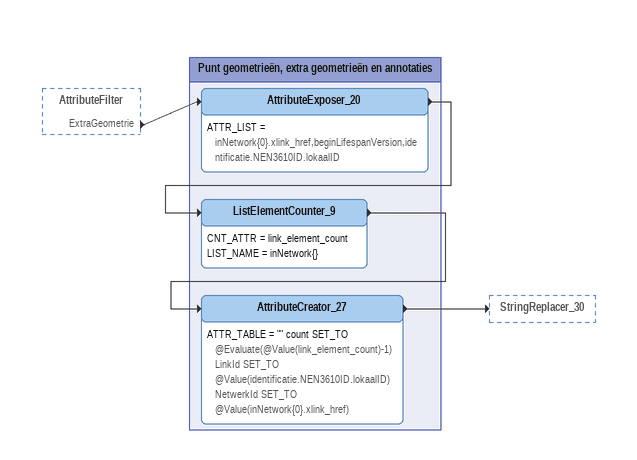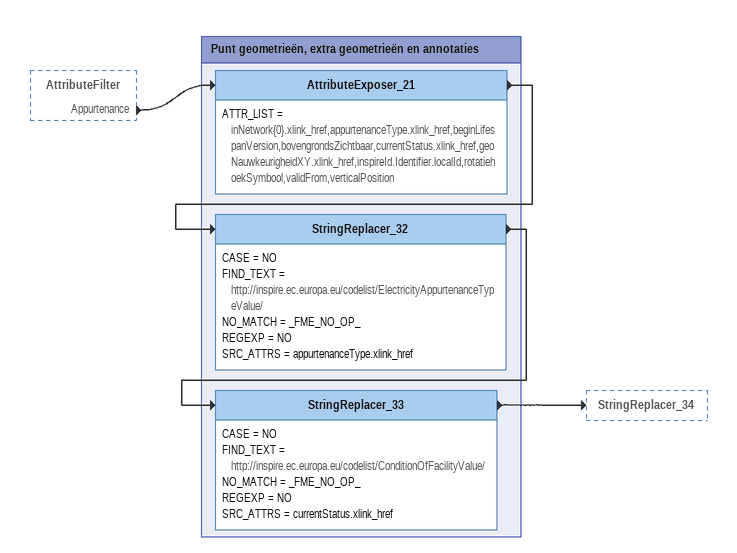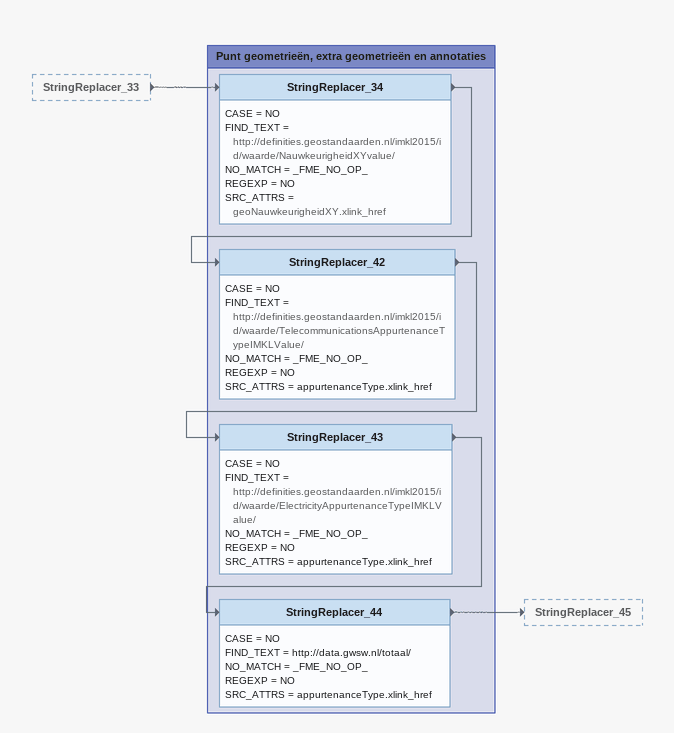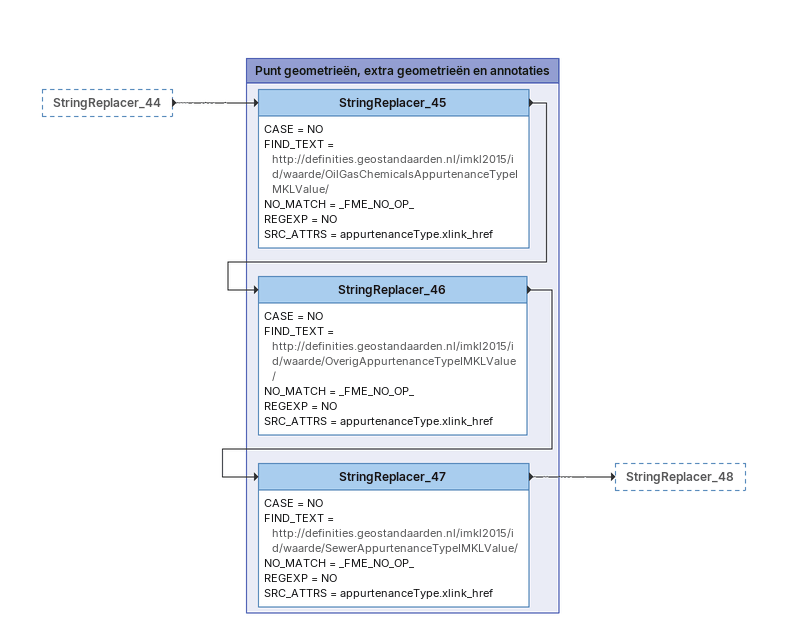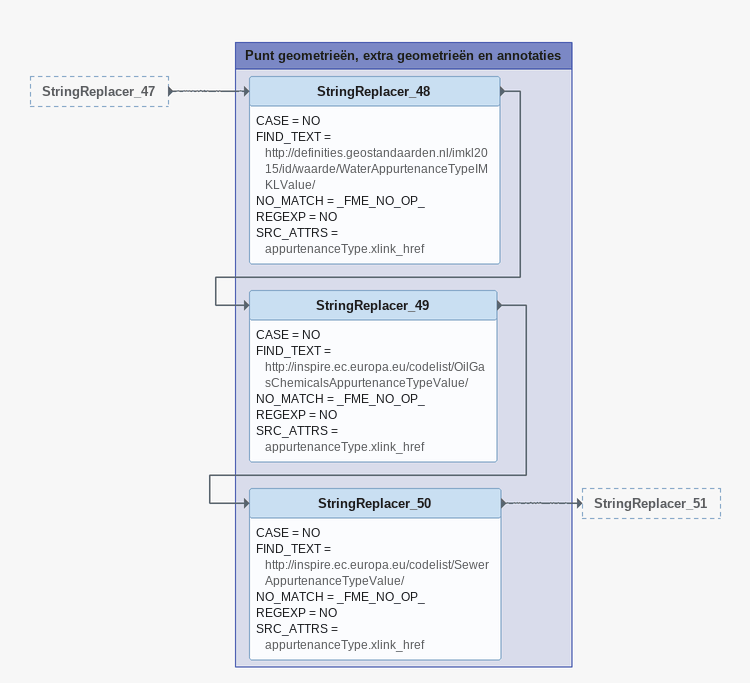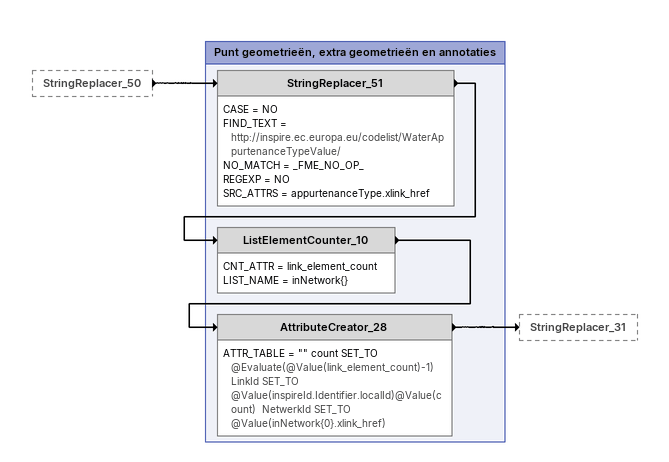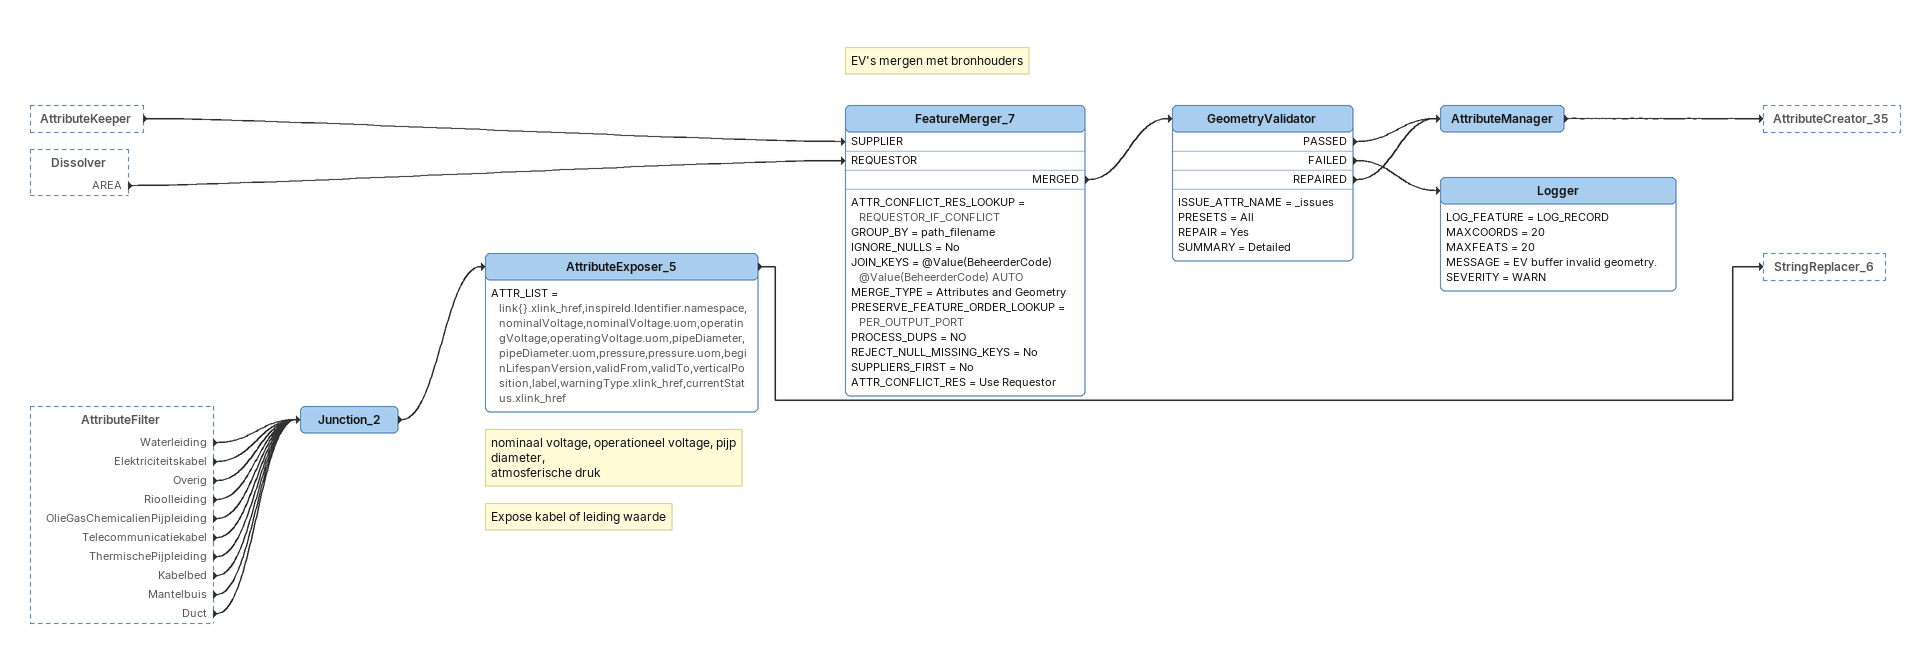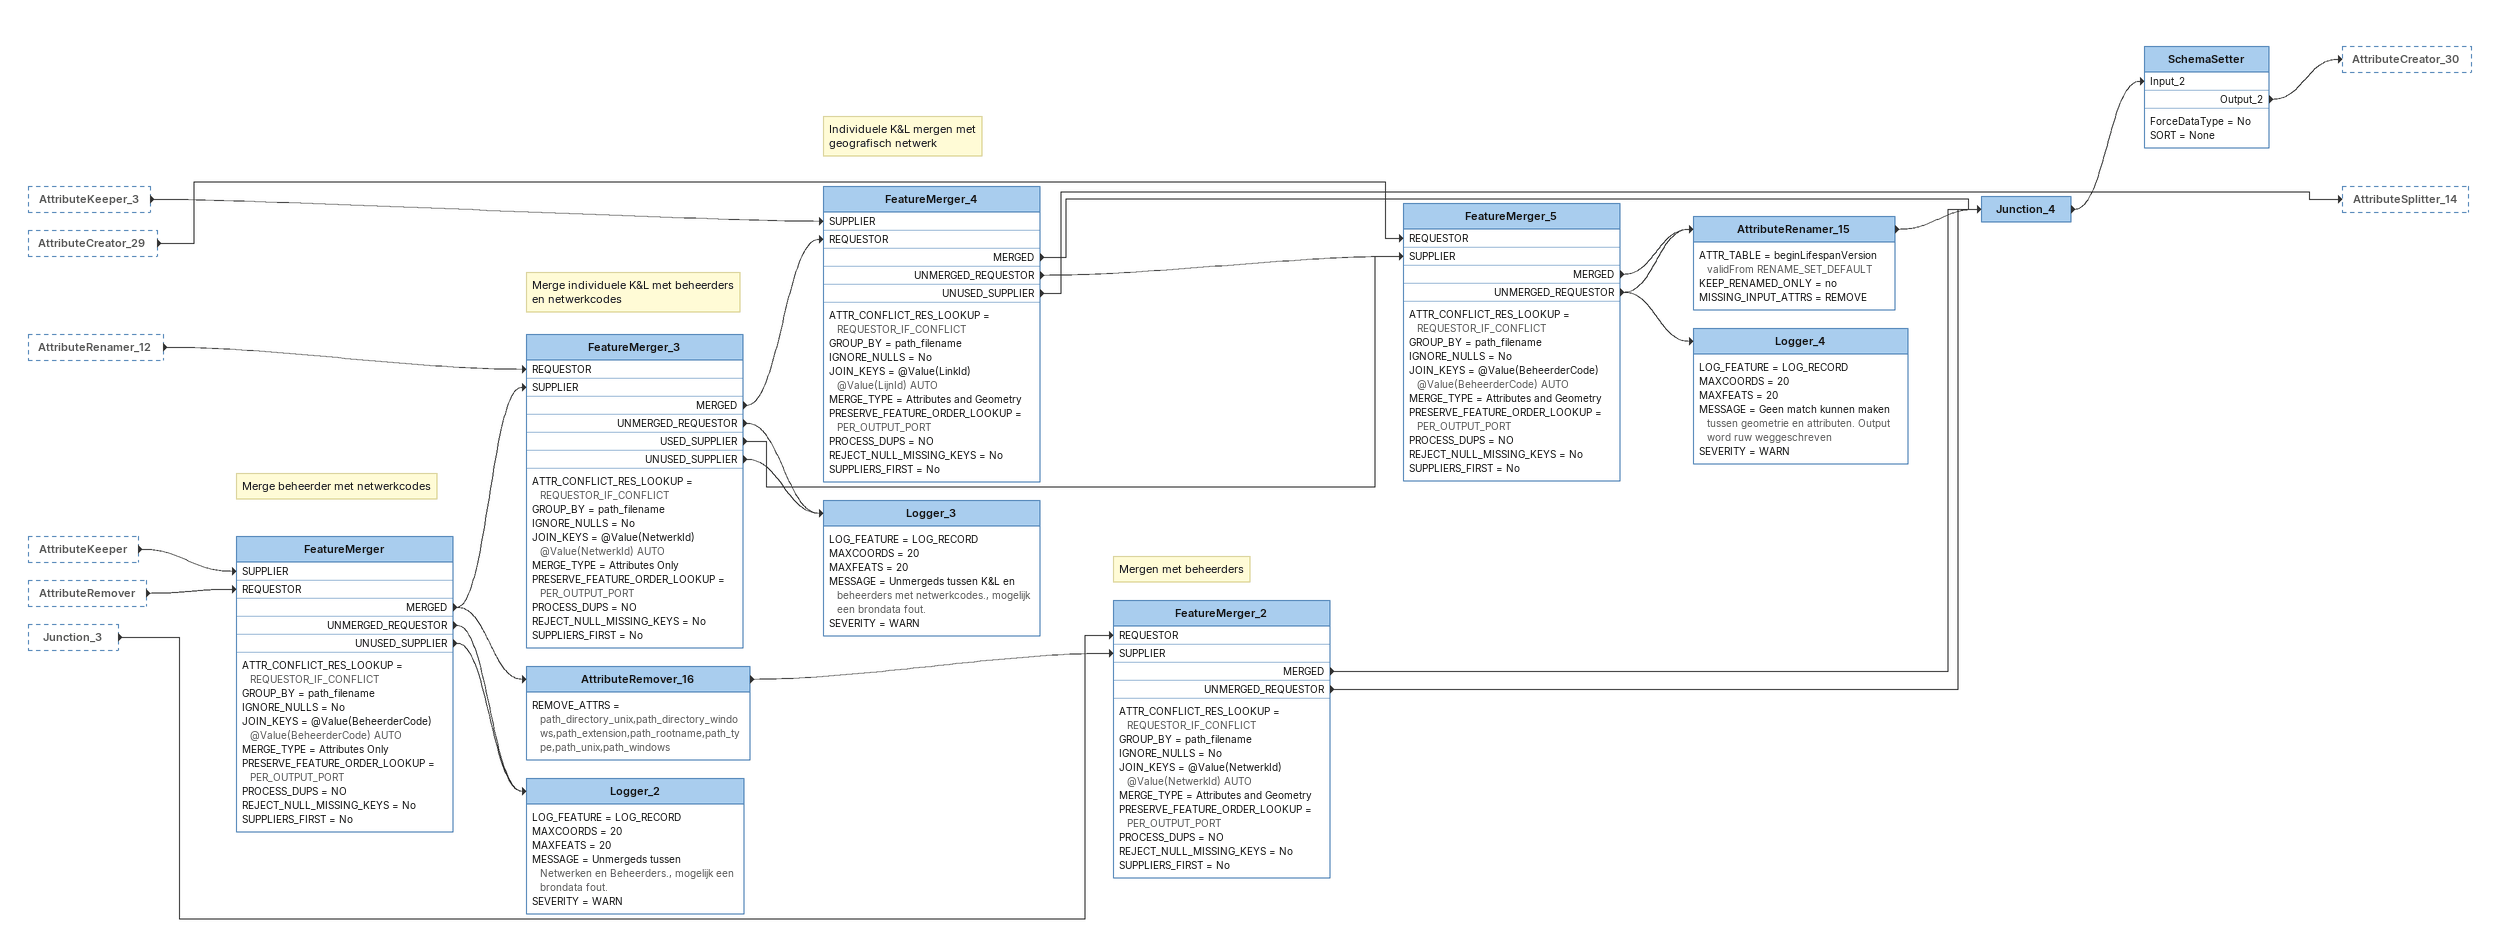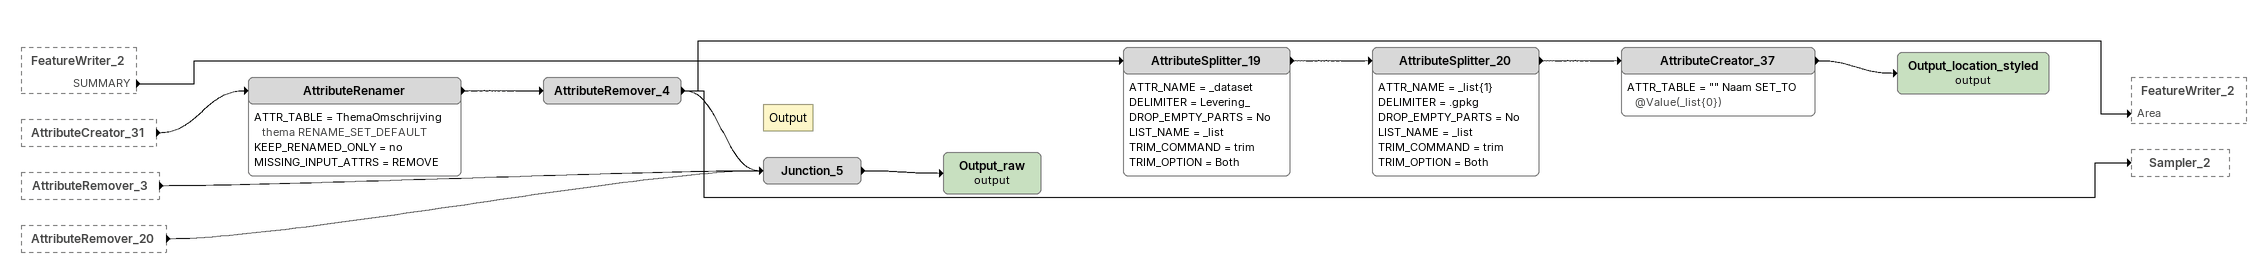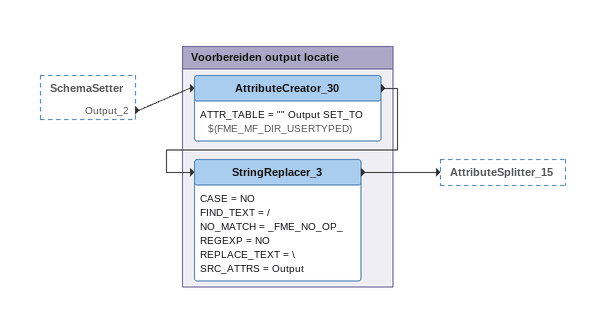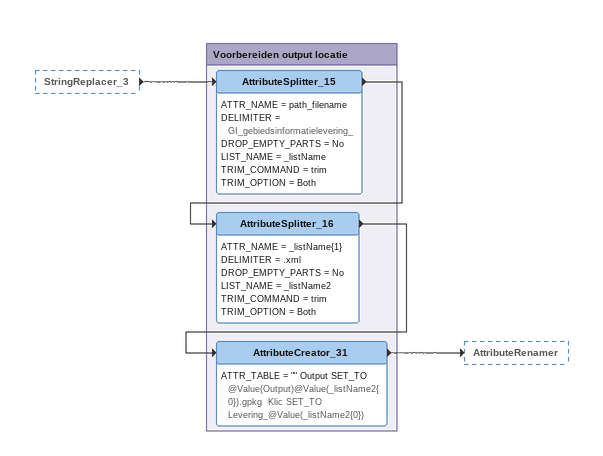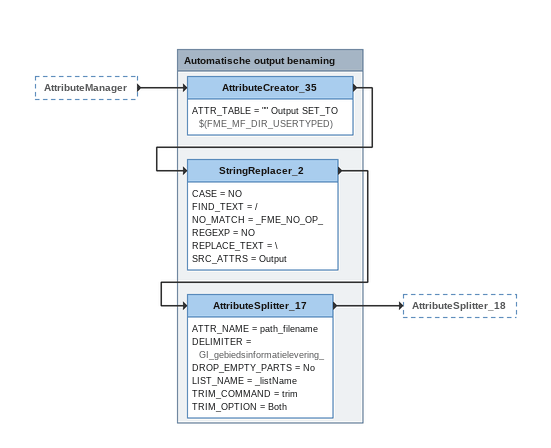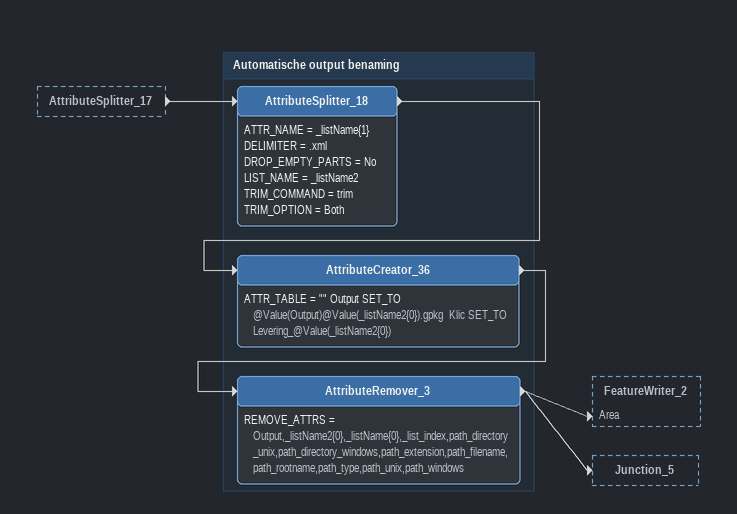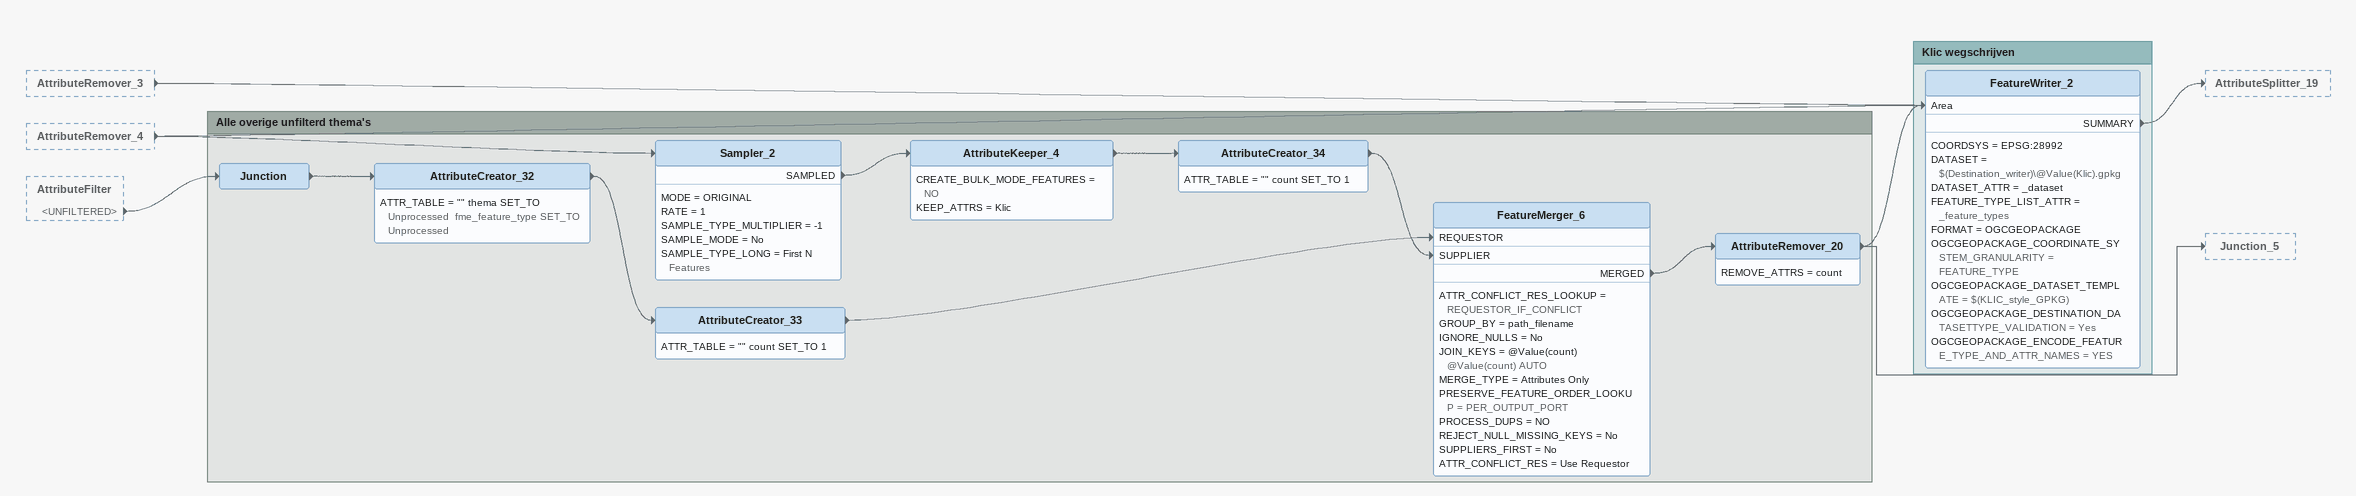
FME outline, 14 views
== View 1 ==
AttributeFilter [outside]
    ExtraGeometrie -> AttributeExposer_20

Bookmark: Punt geometrieën, extra geometrieën en annotaties
AttributeExposer_20
    ATTR_LIST = inNetwork{0}.xlink_href,beginLifespanVersion,identificatie.NEN3610ID.lokaalID
    -> ListElementCounter_9
ListElementCounter_9
    CNT_ATTR = link_element_count
    LIST_NAME = inNetwork{}
    -> AttributeCreator_27
AttributeCreator_27
    ATTR_TABLE = "" count SET_TO @Evaluate(@Value(link_element_count)-1)  LinkId SET_TO @Value(identificatie.NEN3610ID.lokaalID)  NetwerkId SET_TO @Value(inNetwork{0}.xlink_href)
    -> StringReplacer_30

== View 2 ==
AttributeFilter [outside]
    Appurtenance -> AttributeExposer_21

Bookmark: Punt geometrieën, extra geometrieën en annotaties
AttributeExposer_21
    ATTR_LIST = inNetwork{0}.xlink_href,appurtenanceType.xlink_href,beginLifespanVersion,bovengrondsZichtbaar,currentStatus.xlink_href,geoNauwkeurigheidXY.xlink_href,inspireId.Identifier.localId,rotatiehoekSymbool,validFrom,verticalPosition
    -> StringReplacer_32
StringReplacer_32
    CASE = NO
    FIND_TEXT = http://inspire.ec.europa.eu/codelist/ElectricityAppurtenanceTypeValue/
    NO_MATCH = _FME_NO_OP_
    REGEXP = NO
    SRC_ATTRS = appurtenanceType.xlink_href
    -> StringReplacer_33
StringReplacer_33
    CASE = NO
    FIND_TEXT = http://inspire.ec.europa.eu/codelist/ConditionOfFacilityValue/
    NO_MATCH = _FME_NO_OP_
    REGEXP = NO
    SRC_ATTRS = currentStatus.xlink_href
    -> StringReplacer_34

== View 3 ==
StringReplacer_33 [outside]
    -> StringReplacer_34

Bookmark: Punt geometrieën, extra geometrieën en annotaties
StringReplacer_34
    CASE = NO
    FIND_TEXT = http://definities.geostandaarden.nl/imkl2015/id/waarde/NauwkeurigheidXYvalue/
    NO_MATCH = _FME_NO_OP_
    REGEXP = NO
    SRC_ATTRS = geoNauwkeurigheidXY.xlink_href
    -> StringReplacer_42
StringReplacer_42
    CASE = NO
    FIND_TEXT = http://definities.geostandaarden.nl/imkl2015/id/waarde/TelecommunicationsAppurtenanceTypeIMKLValue/
    NO_MATCH = _FME_NO_OP_
    REGEXP = NO
    SRC_ATTRS = appurtenanceType.xlink_href
    -> StringReplacer_43
StringReplacer_43
    CASE = NO
    FIND_TEXT = http://definities.geostandaarden.nl/imkl2015/id/waarde/ElectricityAppurtenanceTypeIMKLValue/
    NO_MATCH = _FME_NO_OP_
    REGEXP = NO
    SRC_ATTRS = appurtenanceType.xlink_href
    -> StringReplacer_44
StringReplacer_44
    CASE = NO
    FIND_TEXT = http://data.gwsw.nl/totaal/
    NO_MATCH = _FME_NO_OP_
    REGEXP = NO
    SRC_ATTRS = appurtenanceType.xlink_href
    -> StringReplacer_45

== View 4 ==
StringReplacer_44 [outside]
    -> StringReplacer_45

Bookmark: Punt geometrieën, extra geometrieën en annotaties
StringReplacer_45
    CASE = NO
    FIND_TEXT = http://definities.geostandaarden.nl/imkl2015/id/waarde/OilGasChemicalsAppurtenanceTypeIMKLValue/
    NO_MATCH = _FME_NO_OP_
    REGEXP = NO
    SRC_ATTRS = appurtenanceType.xlink_href
    -> StringReplacer_46
StringReplacer_46
    CASE = NO
    FIND_TEXT = http://definities.geostandaarden.nl/imkl2015/id/waarde/OverigAppurtenanceTypeIMKLValue/
    NO_MATCH = _FME_NO_OP_
    REGEXP = NO
    SRC_ATTRS = appurtenanceType.xlink_href
    -> StringReplacer_47
StringReplacer_47
    CASE = NO
    FIND_TEXT = http://definities.geostandaarden.nl/imkl2015/id/waarde/SewerAppurtenanceTypeIMKLValue/
    NO_MATCH = _FME_NO_OP_
    REGEXP = NO
    SRC_ATTRS = appurtenanceType.xlink_href
    -> StringReplacer_48

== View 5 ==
StringReplacer_47 [outside]
    -> StringReplacer_48

Bookmark: Punt geometrieën, extra geometrieën en annotaties
StringReplacer_48
    CASE = NO
    FIND_TEXT = http://definities.geostandaarden.nl/imkl2015/id/waarde/WaterAppurtenanceTypeIMKLValue/
    NO_MATCH = _FME_NO_OP_
    REGEXP = NO
    SRC_ATTRS = appurtenanceType.xlink_href
    -> StringReplacer_49
StringReplacer_49
    CASE = NO
    FIND_TEXT = http://inspire.ec.europa.eu/codelist/OilGasChemicalsAppurtenanceTypeValue/
    NO_MATCH = _FME_NO_OP_
    REGEXP = NO
    SRC_ATTRS = appurtenanceType.xlink_href
    -> StringReplacer_50
StringReplacer_50
    CASE = NO
    FIND_TEXT = http://inspire.ec.europa.eu/codelist/SewerAppurtenanceTypeValue/
    NO_MATCH = _FME_NO_OP_
    REGEXP = NO
    SRC_ATTRS = appurtenanceType.xlink_href
    -> StringReplacer_51

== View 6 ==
StringReplacer_50 [outside]
    -> StringReplacer_51

Bookmark: Punt geometrieën, extra geometrieën en annotaties
StringReplacer_51
    CASE = NO
    FIND_TEXT = http://inspire.ec.europa.eu/codelist/WaterAppurtenanceTypeValue/
    NO_MATCH = _FME_NO_OP_
    REGEXP = NO
    SRC_ATTRS = appurtenanceType.xlink_href
    -> ListElementCounter_10
ListElementCounter_10
    CNT_ATTR = link_element_count
    LIST_NAME = inNetwork{}
    -> AttributeCreator_28
AttributeCreator_28
    ATTR_TABLE = "" count SET_TO @Evaluate(@Value(link_element_count)-1)  LinkId SET_TO @Value(inspireId.Identifier.localId)@Value(count)  NetwerkId SET_TO @Value(inNetwork{0}.xlink_href)
    -> StringReplacer_31

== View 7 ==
AttributeKeeper [outside]
    -> FeatureMerger_7 [SUPPLIER]
Dissolver [outside]
    AREA -> FeatureMerger_7 [REQUESTOR]
AttributeFilter [outside]
    Waterleiding -> Junction_2
    Elektriciteitskabel -> Junction_2
    Overig -> Junction_2
    Rioolleiding -> Junction_2
    OlieGasChemicalienPijpleiding -> Junction_2
    Telecommunicatiekabel -> Junction_2
    ThermischePijpleiding -> Junction_2
    Kabelbed -> Junction_2
    Mantelbuis -> Junction_2
    Duct -> Junction_2
Note: Expose kabel of leiding waarde
Junction_2
    -> AttributeExposer_5
Note: nominaal voltage, operationeel voltage, pijp diameter, / atmosferische druk
AttributeExposer_5
    ATTR_LIST = link{}.xlink_href,inspireId.Identifier.namespace,nominalVoltage,nominalVoltage.uom,operatingVoltage,operatingVoltage.uom,pipeDiameter,pipeDiameter.uom,pressure,pressure.uom,beginLifespanVersion,validFrom,validTo,verticalPosition,label,warningType.xlink_href,currentStatus.xlink_href
    -> StringReplacer_6
Note: EV's mergen met bronhouders
FeatureMerger_7
    ATTR_CONFLICT_RES_LOOKUP = REQUESTOR_IF_CONFLICT
    GROUP_BY = path_filename
    IGNORE_NULLS = No
    JOIN_KEYS = @Value(BeheerderCode) @Value(BeheerderCode) AUTO
    MERGE_TYPE = Attributes and Geometry
    PRESERVE_FEATURE_ORDER_LOOKUP = PER_OUTPUT_PORT
    PROCESS_DUPS = NO
    REJECT_NULL_MISSING_KEYS = No
    SUPPLIERS_FIRST = No
    ATTR_CONFLICT_RES = Use Requestor
    MERGED -> GeometryValidator
GeometryValidator
    ISSUE_ATTR_NAME = _issues
    PRESETS = All
    REPAIR = Yes
    SUMMARY = Detailed
    PASSED -> AttributeManager
    FAILED -> Logger
    REPAIRED -> AttributeManager
AttributeManager
    -> AttributeCreator_35
Logger
    LOG_FEATURE = LOG_RECORD
    MAXCOORDS = 20
    MAXFEATS = 20
    MESSAGE = EV buffer invalid geometry.
    SEVERITY = WARN

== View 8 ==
AttributeKeeper_3 [outside]
    -> FeatureMerger_4 [SUPPLIER]
AttributeCreator_29 [outside]
    -> FeatureMerger_5 [REQUESTOR]
AttributeRenamer_12 [outside]
    -> FeatureMerger_3 [REQUESTOR]
AttributeKeeper [outside]
    -> FeatureMerger [SUPPLIER]
AttributeRemover [outside]
    -> FeatureMerger [REQUESTOR]
Junction_3 [outside]
    -> FeatureMerger_2 [REQUESTOR]
Note: Merge beheerder met netwerkcodes
FeatureMerger
    ATTR_CONFLICT_RES_LOOKUP = REQUESTOR_IF_CONFLICT
    GROUP_BY = path_filename
    IGNORE_NULLS = No
    JOIN_KEYS = @Value(BeheerderCode) @Value(BeheerderCode) AUTO
    MERGE_TYPE = Attributes Only
    PRESERVE_FEATURE_ORDER_LOOKUP = PER_OUTPUT_PORT
    PROCESS_DUPS = NO
    REJECT_NULL_MISSING_KEYS = No
    SUPPLIERS_FIRST = No
    MERGED -> AttributeRemover_16
    MERGED -> FeatureMerger_3 [SUPPLIER]
    UNMERGED_REQUESTOR -> Logger_2
    UNUSED_SUPPLIER -> Logger_2
Note: Merge individuele K&L met beheerders en netwerkcodes
FeatureMerger_3
    ATTR_CONFLICT_RES_LOOKUP = REQUESTOR_IF_CONFLICT
    GROUP_BY = path_filename
    IGNORE_NULLS = No
    JOIN_KEYS = @Value(NetwerkId) @Value(NetwerkId) AUTO
    MERGE_TYPE = Attributes Only
    PRESERVE_FEATURE_ORDER_LOOKUP = PER_OUTPUT_PORT
    PROCESS_DUPS = NO
    REJECT_NULL_MISSING_KEYS = No
    SUPPLIERS_FIRST = No
    MERGED -> FeatureMerger_4 [REQUESTOR]
    UNMERGED_REQUESTOR -> Logger_3
    USED_SUPPLIER -> FeatureMerger_5 [SUPPLIER]
    UNUSED_SUPPLIER -> Logger_3
Note: Individuele K&L mergen met geografisch netwerk
FeatureMerger_4
    ATTR_CONFLICT_RES_LOOKUP = REQUESTOR_IF_CONFLICT
    GROUP_BY = path_filename
    IGNORE_NULLS = No
    JOIN_KEYS = @Value(LinkId) @Value(LijnId) AUTO
    MERGE_TYPE = Attributes and Geometry
    PRESERVE_FEATURE_ORDER_LOOKUP = PER_OUTPUT_PORT
    PROCESS_DUPS = NO
    REJECT_NULL_MISSING_KEYS = No
    SUPPLIERS_FIRST = No
    MERGED -> Junction_4
    UNMERGED_REQUESTOR -> FeatureMerger_5 [SUPPLIER]
    UNUSED_SUPPLIER -> AttributeSplitter_14
FeatureMerger_5
    ATTR_CONFLICT_RES_LOOKUP = REQUESTOR_IF_CONFLICT
    GROUP_BY = path_filename
    IGNORE_NULLS = No
    JOIN_KEYS = @Value(BeheerderCode) @Value(BeheerderCode) AUTO
    MERGE_TYPE = Attributes and Geometry
    PRESERVE_FEATURE_ORDER_LOOKUP = PER_OUTPUT_PORT
    PROCESS_DUPS = NO
    REJECT_NULL_MISSING_KEYS = No
    SUPPLIERS_FIRST = No
    MERGED -> AttributeRenamer_15
    UNMERGED_REQUESTOR -> AttributeRenamer_15
    UNMERGED_REQUESTOR -> Logger_4
AttributeRenamer_15
    ATTR_TABLE = beginLifespanVersion validFrom RENAME_SET_DEFAULT
    KEEP_RENAMED_ONLY = no
    MISSING_INPUT_ATTRS = REMOVE
    -> Junction_4
Logger_4
    LOG_FEATURE = LOG_RECORD
    MAXCOORDS = 20
    MAXFEATS = 20
    MESSAGE = Geen match kunnen maken tussen geometrie en attributen. Output word ruw weggeschreven
    SEVERITY = WARN
Logger_3
    LOG_FEATURE = LOG_RECORD
    MAXCOORDS = 20
    MAXFEATS = 20
    MESSAGE = Unmergeds tussen K&L en beheerders met netwerkcodes., mogelijk een brondata fout.
    SEVERITY = WARN
AttributeRemover_16
    REMOVE_ATTRS = path_directory_unix,path_directory_windows,path_extension,path_rootname,path_type,path_unix,path_windows
    -> FeatureMerger_2 [SUPPLIER]
Logger_2
    LOG_FEATURE = LOG_RECORD
    MAXCOORDS = 20
    MAXFEATS = 20
    MESSAGE = Unmergeds tussen Netwerken en Beheerders., mogelijk een brondata fout.
    SEVERITY = WARN
Note: Mergen met beheerders
FeatureMerger_2
    ATTR_CONFLICT_RES_LOOKUP = REQUESTOR_IF_CONFLICT
    GROUP_BY = path_filename
    IGNORE_NULLS = No
    JOIN_KEYS = @Value(NetwerkId) @Value(NetwerkId) AUTO
    MERGE_TYPE = Attributes and Geometry
    PRESERVE_FEATURE_ORDER_LOOKUP = PER_OUTPUT_PORT
    PROCESS_DUPS = NO
    REJECT_NULL_MISSING_KEYS = No
    SUPPLIERS_FIRST = No
    MERGED -> Junction_4
    UNMERGED_REQUESTOR -> Junction_4
Junction_4
    -> SchemaSetter [Input_2]
SchemaSetter
    ForceDataType = No
    SORT = None
    Output_2 -> AttributeCreator_30

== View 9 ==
FeatureWriter_2 [outside]
    SUMMARY -> AttributeSplitter_19
AttributeCreator_31 [outside]
    -> AttributeRenamer
AttributeRemover_3 [outside]
    -> Junction_5
AttributeRemover_20 [outside]
    -> Junction_5
AttributeRenamer
    ATTR_TABLE = ThemaOmschrijving thema RENAME_SET_DEFAULT
    KEEP_RENAMED_ONLY = no
    MISSING_INPUT_ATTRS = REMOVE
    -> AttributeRemover_4
AttributeRemover_4
    -> Junction_5
    -> FeatureWriter_2 [Area]
    -> Sampler_2
AttributeSplitter_19
    ATTR_NAME = _dataset
    DELIMITER = Levering_
    DROP_EMPTY_PARTS = No
    LIST_NAME = _list
    TRIM_COMMAND = trim
    TRIM_OPTION = Both
    -> AttributeSplitter_20
AttributeSplitter_20
    ATTR_NAME = _list{1}
    DELIMITER = .gpkg
    DROP_EMPTY_PARTS = No
    LIST_NAME = _list
    TRIM_COMMAND = trim
    TRIM_OPTION = Both
    -> AttributeCreator_37
AttributeCreator_37
    ATTR_TABLE = "" Naam SET_TO @Value(_list{0})
    -> Output_location_styled (output)
Output_location_styled (output)
Note: Output
Junction_5
    -> Output_raw (output)
Output_raw (output)

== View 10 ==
SchemaSetter [outside]
    Output_2 -> AttributeCreator_30

Bookmark: Voorbereiden output locatie
AttributeCreator_30
    ATTR_TABLE = "" Output SET_TO $(FME_MF_DIR_USERTYPED)
    -> StringReplacer_3
StringReplacer_3
    CASE = NO
    FIND_TEXT = /
    NO_MATCH = _FME_NO_OP_
    REGEXP = NO
    REPLACE_TEXT = \
    SRC_ATTRS = Output
    -> AttributeSplitter_15

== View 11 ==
StringReplacer_3 [outside]
    -> AttributeSplitter_15

Bookmark: Voorbereiden output locatie
AttributeSplitter_15
    ATTR_NAME = path_filename
    DELIMITER = GI_gebiedsinformatielevering_
    DROP_EMPTY_PARTS = No
    LIST_NAME = _listName
    TRIM_COMMAND = trim
    TRIM_OPTION = Both
    -> AttributeSplitter_16
AttributeSplitter_16
    ATTR_NAME = _listName{1}
    DELIMITER = .xml
    DROP_EMPTY_PARTS = No
    LIST_NAME = _listName2
    TRIM_COMMAND = trim
    TRIM_OPTION = Both
    -> AttributeCreator_31
AttributeCreator_31
    ATTR_TABLE = "" Output SET_TO @Value(Output)@Value(_listName2{0}).gpkg  Klic SET_TO Levering_@Value(_listName2{0})
    -> AttributeRenamer

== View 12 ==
AttributeManager [outside]
    -> AttributeCreator_35

Bookmark: Automatische output benaming
AttributeCreator_35
    ATTR_TABLE = "" Output SET_TO $(FME_MF_DIR_USERTYPED)
    -> StringReplacer_2
StringReplacer_2
    CASE = NO
    FIND_TEXT = /
    NO_MATCH = _FME_NO_OP_
    REGEXP = NO
    REPLACE_TEXT = \
    SRC_ATTRS = Output
    -> AttributeSplitter_17
AttributeSplitter_17
    ATTR_NAME = path_filename
    DELIMITER = GI_gebiedsinformatielevering_
    DROP_EMPTY_PARTS = No
    LIST_NAME = _listName
    TRIM_COMMAND = trim
    TRIM_OPTION = Both
    -> AttributeSplitter_18

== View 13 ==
AttributeSplitter_17 [outside]
    -> AttributeSplitter_18

Bookmark: Automatische output benaming
AttributeSplitter_18
    ATTR_NAME = _listName{1}
    DELIMITER = .xml
    DROP_EMPTY_PARTS = No
    LIST_NAME = _listName2
    TRIM_COMMAND = trim
    TRIM_OPTION = Both
    -> AttributeCreator_36
AttributeCreator_36
    ATTR_TABLE = "" Output SET_TO @Value(Output)@Value(_listName2{0}).gpkg  Klic SET_TO Levering_@Value(_listName2{0})
    -> AttributeRemover_3
AttributeRemover_3
    REMOVE_ATTRS = Output,_listName2{0},_listName{0},_list_index,path_directory_unix,path_directory_windows,path_extension,path_filename,path_rootname,path_type,path_unix,path_windows
    -> FeatureWriter_2 [Area]
    -> Junction_5

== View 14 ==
AttributeRemover_3 [outside]
    -> FeatureWriter_2 [Area]
AttributeRemover_4 [outside]
    -> FeatureWriter_2 [Area]
    -> Sampler_2
AttributeFilter [outside]
    <UNFILTERED> -> Junction

Bookmark: Alle overige unfilterd thema's
Junction
    -> AttributeCreator_32
AttributeCreator_32
    ATTR_TABLE = "" thema SET_TO Unprocessed  fme_feature_type SET_TO Unprocessed
    -> AttributeCreator_33
AttributeCreator_33
    ATTR_TABLE = "" count SET_TO 1
    -> FeatureMerger_6 [REQUESTOR]
Sampler_2
    MODE = ORIGINAL
    RATE = 1
    SAMPLE_TYPE_MULTIPLIER = -1
    SAMPLE_MODE = No
    SAMPLE_TYPE_LONG = First N Features
    SAMPLED -> AttributeKeeper_4
AttributeKeeper_4
    CREATE_BULK_MODE_FEATURES = NO
    KEEP_ATTRS = Klic
    -> AttributeCreator_34
AttributeCreator_34
    ATTR_TABLE = "" count SET_TO 1
    -> FeatureMerger_6 [SUPPLIER]
FeatureMerger_6
    ATTR_CONFLICT_RES_LOOKUP = REQUESTOR_IF_CONFLICT
    GROUP_BY = path_filename
    IGNORE_NULLS = No
    JOIN_KEYS = @Value(count) @Value(count) AUTO
    MERGE_TYPE = Attributes Only
    PRESERVE_FEATURE_ORDER_LOOKUP = PER_OUTPUT_PORT
    PROCESS_DUPS = NO
    REJECT_NULL_MISSING_KEYS = No
    SUPPLIERS_FIRST = No
    ATTR_CONFLICT_RES = Use Requestor
    MERGED -> AttributeRemover_20
AttributeRemover_20
    REMOVE_ATTRS = count
    -> FeatureWriter_2 [Area]
    -> Junction_5

Bookmark: Klic wegschrijven
FeatureWriter_2
    COORDSYS = EPSG:28992
    DATASET = $(Destination_writer)\@Value(Klic).gpkg
    DATASET_ATTR = _dataset
    FEATURE_TYPE_LIST_ATTR = _feature_types
    FORMAT = OGCGEOPACKAGE
    OGCGEOPACKAGE_COORDINATE_SYSTEM_GRANULARITY = FEATURE_TYPE
    OGCGEOPACKAGE_DATASET_TEMPLATE = $(KLIC_style_GPKG)
    OGCGEOPACKAGE_DESTINATION_DATASETTYPE_VALIDATION = Yes
    OGCGEOPACKAGE_ENCODE_FEATURE_TYPE_AND_ATTR_NAMES = YES
    SUMMARY -> AttributeSplitter_19
